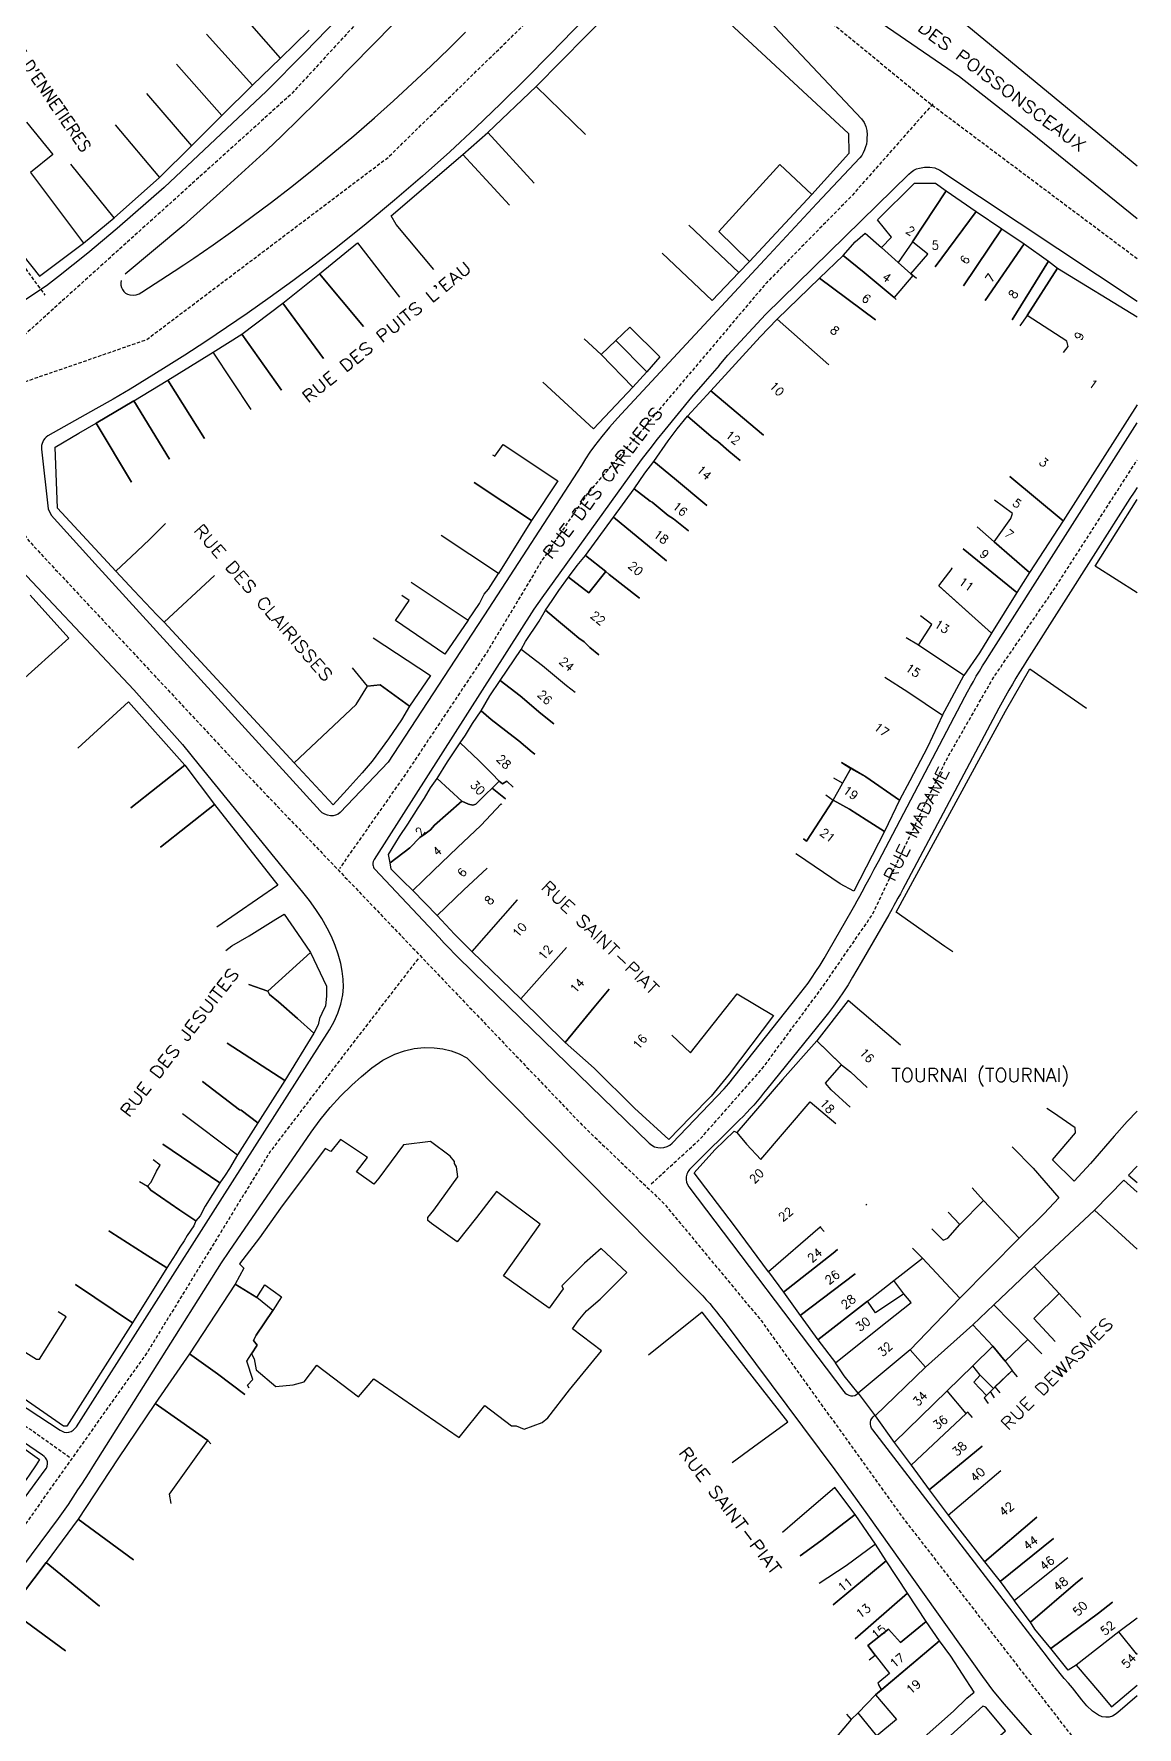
# Model space of a CAD drawing. Header units: millimetres. Extents: x 80000 to 81000, y 144000 to 145000.
# Drawn here: x 80839.4 to 81000, y 144167.6 to 144414 of the extents above; entities that cross this region are included whole.
import ezdxf
from ezdxf.enums import TextEntityAlignment as Align

# ---------------------------------------------------------------- set-up
doc = ezdxf.new("R2010")
doc.units = ezdxf.units.MM
doc.linetypes.add('DASHED', pattern=[0.75, 0.5, -0.25])
for name, color, linetype in [('W0001', 6, 'DASHED'), ('W0008', 7, 'CONTINUOUS'), ('W0100', 7, 'CONTINUOUS'), ('W0515', 5, 'CONTINUOUS'), ('W0980', 7, 'CONTINUOUS'), ('W0989', 7, 'CONTINUOUS'), ('W0991', 7, 'CONTINUOUS')]:
    doc.layers.add(name, color=color, linetype=linetype)
doc.styles.get("Standard").update_dxf_attribs({"font": 'romans.shx', "width": 0.85})

msp = doc.modelspace()

# ---------------------------------------------------------------- linework, layer by layer
at = {"layer": 'W0001', "flags": 128}
for points in [[(80560.5, 144363.22), (80574.65, 144338.83), (80598.43, 144318.77), (80668.55, 144301.53), (80700.65, 144296.91), (80710.27, 144296.91), (80719.1, 144298.74), (80739.37, 144307.15), (80777.93, 144326.84), (80799.04, 144342.83), (80823.23, 144358.19), (80855.83, 144369.47), (80890.98, 144395.99), (80927.7, 144431.83), (80984.25, 144491.86), (81000, 144508.78)], [(80897.86, 144474.52), (80918.62, 144446.77), (80896.52, 144426.46), (80876.82, 144405.14), (80851.42, 144382.21), (80825.56, 144358.85), (80838.68, 144340.2), (80870.08, 144306.57), (80919.25, 144255.16), (80931.12, 144243.79), (80945.31, 144226.68), (80965.8, 144198.17), (80999.99, 144154)], [(80861.33, 144467.5), (80812.78, 144424.67), (80810.45, 144420.46), (80810.45, 144417.92), (80841.05, 144375.92)], [(81000, 144381.23), (80969.88, 144403.77), (80931.07, 144435.57), (80919.21, 144447.44)], [(80970.26, 144403.77), (80958.35, 144390.28), (80946.06, 144377.75), (80927.54, 144355.86), (80919.96, 144347.03), (80913.42, 144337.42), (80905.43, 144324.09), (80893.52, 144306.24), (80883.9, 144292.5)], [(80929.28, 144246.62), (80936.45, 144253.2), (80945.48, 144263.44), (80954.27, 144275.35), (80961.47, 144285.8), (80972.13, 144308.15), (80979.12, 144320.35), (80988.12, 144333.46), (81000, 144351.95)], [(80622.91, 144236.92), (80644.86, 144249.41), (80658.18, 144256.41), (80679.62, 144267.52), (80695.82, 144271.81), (80712.81, 144276.76), (80722.47, 144278.59), (80730.05, 144249.08), (80739.46, 144236.59), (80761.82, 144237.59), (80799.75, 144235.97), (80805.41, 144234.47), (80844.76, 144206.79)], [(80895.35, 144279.39), (80884.9, 144265.86), (80873.82, 144251.33), (80856, 144222.23), (80820.78, 144172.57), (80804.16, 144150.63), (80788.59, 144129.73), (80778.72, 144118.45), (80752.95, 144087.31), (80751.12, 144085.69), (80714.72, 144037.48), (80705.27, 144025), (80697.69, 144017), (80690.32, 144006.97), (80687.87, 144003.27), (80686.81, 144000.37)]]:
    msp.add_lwpolyline(points, dxfattribs=at)
at = {"layer": 'W0008'}
for p, q in [((80945.82, 144381.11), (80953.4, 144389.26)), ((80939.16, 144365.7), (80940.43, 144367.21))]:
    msp.add_line(p, q, dxfattribs=at)
for points in [[(80936.87, 144426.04), (80920.7, 144441.72), (80920.32, 144442.03), (80919.89, 144442.26), (80919.43, 144442.4), (80918.94, 144442.45), (80918.45, 144442.4), (80917.98, 144442.26), (80917.55, 144442.03), (80917.17, 144441.71), (80891.82, 144415.49), (80885.66, 144409.23), (80883.14, 144406.67), (80880.6, 144404.13), (80878.05, 144401.6), (80875.47, 144399.09), (80873.38, 144397.1), (80871.26, 144395.14), (80869.13, 144393.19), (80866.98, 144391.26), (80861.25, 144386.14), (80852.74, 144379.01)], [(80879.86, 144439.97), (80890.26, 144426.96), (80890.57, 144426.52), (80890.82, 144426.05), (80890.99, 144425.53), (80891.04, 144424.98), (80891.03, 144424.71), (80890.99, 144424.43), (80890.92, 144424.16), (80890.82, 144423.9), (80890.7, 144423.65), (80890.56, 144423.41), (80890.4, 144423.18), (80890.21, 144422.97), (80878.88, 144411.26), (80873.3, 144405.64), (80858.42, 144391.63), (80851.54, 144385.65), (80847.27, 144382.06), (80843.04, 144378.66), (80841.26, 144377.32), (80829.73, 144369.71)], [(80934.45, 144431.52), (80914.63, 144411.07), (80911.05, 144407.43), (80907.41, 144403.83), (80903.73, 144400.29), (80899.97, 144396.81), (80895.97, 144393.25), (80891.91, 144389.75), (80887.79, 144386.33), (80883.62, 144382.97), (80880.38, 144380.47), (80877.11, 144378.03), (80873.8, 144375.63), (80870.46, 144373.28), (80867.46, 144371.22), (80864.44, 144369.21), (80861.39, 144367.23), (80858.32, 144365.28), (80855.89, 144363.77), (80853.43, 144362.27), (80850.96, 144360.81), (80848.47, 144359.39), (80841.45, 144355.47), (80841.21, 144355.3), (80841.01, 144355.09), (80840.85, 144354.85), (80840.72, 144354.6), (80840.62, 144354.34), (80840.55, 144354.07), (80840.53, 144353.79), (80840.53, 144353.52)], [(81000, 144387.05), (80984.49, 144399.61), (80974.17, 144407.69), (80947.15, 144426.24), (80946.3, 144426.82), (80945.44, 144427.4), (80944.59, 144427.98), (80943.76, 144428.59), (80943.12, 144429.08), (80942.49, 144429.58), (80941.86, 144430.09), (80941.25, 144430.62), (80940.61, 144431.2), (80939.98, 144431.79), (80939.37, 144432.39), (80938.77, 144433.01)], [(80936.91, 144426.05), (80959.88, 144401.61), (80960.26, 144401.09), (80960.51, 144400.51), (80960.64, 144399.89), (80960.69, 144399.27), (80960.68, 144398.83), (80960.65, 144398.38), (80960.59, 144397.94), (80960.49, 144397.51), (80960.34, 144397.08), (80960.15, 144396.66), (80959.91, 144396.27), (80959.62, 144395.92), (80953.4, 144389.26)], [(80852.14, 144378.09), (80852.08, 144377.75), (80852.09, 144377.4), (80852.17, 144377.06), (80852.32, 144376.75), (80852.53, 144376.47), (80852.78, 144376.24), (80853.08, 144376.07), (80853.41, 144375.97), (80853.88, 144375.93), (80854.34, 144376.01), (80854.77, 144376.16), (80855.16, 144376.38), (80859.83, 144379.42), (80861.27, 144380.37), (80862.7, 144381.33), (80864.13, 144382.3), (80865.54, 144383.29), (80868.38, 144385.32), (80871.2, 144387.37), (80874, 144389.47), (80876.77, 144391.6), (80879.88, 144394.07), (80882.95, 144396.59), (80885.99, 144399.15), (80888.99, 144401.75), (80891.76, 144404.22), (80894.49, 144406.74), (80897.19, 144409.28), (80899.87, 144411.85), (80902.26, 144414.19)], [(80940.43, 144367.21), (80945.89, 144373.12), (80966.76, 144393.56), (80967.11, 144393.86), (80967.49, 144394.11), (80967.9, 144394.31), (80968.34, 144394.43), (80969.06, 144394.55), (80969.81, 144394.58), (80970.57, 144394.45), (80971.28, 144394.12), (81000, 144375.05)], [(80945.82, 144381.11), (80925.52, 144359.32), (80924.35, 144358.04), (80923.21, 144356.73), (80922.1, 144355.4), (80921.04, 144354.02), (80920.37, 144353.09), (80919.73, 144352.12), (80919.12, 144351.15), (80918.5, 144350.18), (80905.65, 144330.41), (80890.98, 144307.97), (80884.02, 144300.68), (80883.71, 144300.43), (80883.35, 144300.27), (80882.97, 144300.2), (80882.59, 144300.19), (80882.17, 144300.26), (80881.77, 144300.41), (80881.41, 144300.63), (80881.1, 144300.91), (80848.35, 144336.85)], [(80939.16, 144365.7), (80937.15, 144363.4), (80935.16, 144361.08), (80933.19, 144358.74), (80931.26, 144356.37), (80930.15, 144354.99), (80929.06, 144353.6), (80927.98, 144352.19), (80926.93, 144350.76), (80913.35, 144331.92), (80912.21, 144330.23), (80888.94, 144293.81), (80888.89, 144293.72), (80888.85, 144293.63), (80888.82, 144293.54), (80888.8, 144293.44), (80888.78, 144293.35), (80888.77, 144293.25), (80888.77, 144293.15), (80888.78, 144293.05), (80888.81, 144292.89), (80888.86, 144292.73), (80888.93, 144292.57), (80889.04, 144292.44), (80898.43, 144282.46), (80899.17, 144281.67), (80899.92, 144280.89), (80900.67, 144280.11), (80901.43, 144279.34), (80901.9, 144278.86), (80902.39, 144278.39), (80902.87, 144277.92), (80903.36, 144277.45), (80929, 144252.53)], [(80929, 144252.53), (80929.36, 144252.24), (80929.77, 144252.03), (80930.22, 144251.9), (80930.68, 144251.86), (80931.14, 144251.9), (80931.58, 144252.04), (80931.98, 144252.26), (80932.33, 144252.55), (80939.9, 144260.45), (80940.56, 144261.22), (80950.54, 144273.78), (80951.07, 144274.46), (80951.6, 144275.15), (80952.12, 144275.85), (80952.62, 144276.56), (80953.26, 144277.51), (80953.87, 144278.47), (80954.47, 144279.44), (80955.04, 144280.43), (80958.52, 144286.5), (80958.89, 144287.16), (80959.26, 144287.81), (80959.62, 144288.47), (80959.98, 144289.12), (80960.58, 144290.22), (80961.17, 144291.33), (80961.75, 144292.43), (80962.34, 144293.54), (80974.92, 144317.48), (80975.33, 144318.24), (80975.74, 144318.99), (80976.16, 144319.74), (80976.59, 144320.49), (80977.05, 144321.25), (80977.51, 144322), (80977.99, 144322.75), (80978.46, 144323.5), (81000, 144357.39)], [(80840.53, 144353.52), (80841.49, 144344.87), (80841.94, 144343.93), (80848.35, 144336.85)], [(81000, 144347.97), (80999.57, 144347.3), (80998.96, 144346.34), (80983.94, 144322.77), (80983.4, 144321.92), (80982.87, 144321.07), (80982.36, 144320.21), (80981.85, 144319.35), (80981.34, 144318.48), (80980.84, 144317.6), (80980.35, 144316.73), (80979.88, 144315.84), (80966.25, 144290.16), (80965.9, 144289.51), (80965.55, 144288.85), (80965.19, 144288.2), (80964.84, 144287.55), (80964.59, 144287.11), (80964.35, 144286.66), (80964.1, 144286.22), (80963.85, 144285.78), (80959.85, 144278.85), (80959.22, 144277.76), (80958.59, 144276.68), (80957.95, 144275.6), (80957.27, 144274.55), (80956.56, 144273.52), (80955.83, 144272.5), (80955.07, 144271.51), (80954.3, 144270.53), (80946.11, 144260.4), (80945.64, 144259.82), (80945.17, 144259.24), (80944.69, 144258.67), (80944.2, 144258.1), (80943.7, 144257.54), (80943.19, 144256.99), (80942.68, 144256.45), (80942.15, 144255.92), (80935.12, 144249.01), (80934.98, 144248.87), (80934.86, 144248.72), (80934.74, 144248.56), (80934.63, 144248.39), (80934.54, 144248.21), (80934.46, 144248.03), (80934.4, 144247.84), (80934.37, 144247.64), (80934.36, 144247.25), (80934.42, 144246.88), (80934.55, 144246.52), (80934.75, 144246.19), (80957.3, 144216.42), (80957.5, 144216.19), (80957.74, 144216), (80958.02, 144215.86), (80958.32, 144215.79), (80958.61, 144215.79), (80958.89, 144215.85), (80959.15, 144215.97), (80959.38, 144216.15)], [(80834.5, 144339.2), (80853.98, 144318.52), (80861.06, 144310.56), (80863.51, 144307.57)], [(80822.59, 144224.32), (80843.27, 144210.8), (80843.55, 144210.63), (80843.86, 144210.51), (80844.19, 144210.45), (80844.53, 144210.48), (80844.87, 144210.59), (80845.16, 144210.77), (80845.41, 144211.01), (80845.62, 144211.29), (80866.89, 144244.65), (80882.44, 144269.04), (80883.12, 144270.23), (80883.69, 144271.48), (80884.12, 144272.78), (80884.4, 144274.12), (80884.5, 144275.27), (80884.46, 144276.43), (80884.32, 144277.57), (80884.1, 144278.69), (80883.74, 144280.03), (80883.28, 144281.33), (80882.73, 144282.6), (80882.12, 144283.83), (80881.34, 144285.22), (80880.47, 144286.55), (80879.54, 144287.84), (80878.56, 144289.09), (80863.55, 144307.54)], [(80820.79, 144168.09), (80843.02, 144197.92), (80843.76, 144198.94), (80844.47, 144199.98), (80845.16, 144201.03), (80845.85, 144202.08), (80846.4, 144202.92), (80846.94, 144203.76), (80847.47, 144204.6), (80848.01, 144205.45), (80866.76, 144235.12), (80867.87, 144236.8), (80869, 144238.47), (80879.79, 144254.13), (80881.12, 144255.96), (80882.55, 144257.72), (80884.07, 144259.39), (80885.69, 144260.98), (80887.12, 144262.26), (80888.61, 144263.51), (80890.21, 144264.62), (80891.96, 144265.51), (80893.35, 144265.99), (80894.78, 144266.31), (80896.24, 144266.45), (80897.71, 144266.43), (80898.95, 144266.28), (80900.16, 144265.98), (80901.34, 144265.55), (80902.45, 144264.98)], [(80902.45, 144264.98), (80935.74, 144231.4), (80936.27, 144230.86), (80936.79, 144230.32), (80937.3, 144229.77), (80937.8, 144229.21), (80938.3, 144228.61), (80938.79, 144228.01), (80939.26, 144227.39), (80939.73, 144226.78), (80956.02, 144205.02), (80958.39, 144201.76), (80960.74, 144198.45), (80977.51, 144174.94), (80978.96, 144172.95), (80980.59, 144170.97), (80999.86, 144148.99), (81000, 144148.84)], [(80821.09, 144180.92), (80820.84, 144180.65), (80821.54, 144180.12), (80821.71, 144180.01), (80821.9, 144179.93), (80822.1, 144179.88), (80822.3, 144179.88), (80822.51, 144179.93), (80822.7, 144180.02), (80822.86, 144180.15), (80823, 144180.31), (80841.09, 144205), (80841.26, 144205.27), (80841.37, 144205.56), (80841.42, 144205.88), (80841.4, 144206.19), (80841.3, 144206.49), (80841.13, 144206.75), (80840.92, 144206.97), (80840.69, 144207.15), (80816.2, 144223.87)], [(81000, 144172.15), (80997.2, 144169.71), (80996.81, 144169.42), (80996.39, 144169.19), (80995.92, 144169.04), (80995.43, 144169), (80994.89, 144169.09), (80994.38, 144169.32), (80993.93, 144169.61), (80993.51, 144169.92), (80992.67, 144170.68), (80991.94, 144171.53), (80991.27, 144172.42), (80990.57, 144173.29), (80989.99, 144173.97), (80989.4, 144174.67), (80988.82, 144175.36), (80988.25, 144176.07), (80987.71, 144176.74), (80987.18, 144177.43), (80986.66, 144178.12), (80986.13, 144178.8), (80961.51, 144210.85), (80961.35, 144211.09), (80961.24, 144211.36), (80961.18, 144211.65), (80961.18, 144211.94), (80961.25, 144212.23), (80961.38, 144212.5), (80961.56, 144212.74), (80961.78, 144212.93)]]:
    msp.add_lwpolyline(points, dxfattribs=at)
at = {"layer": 'W0100'}
for p, q in [((80875.31, 144410.42), (80868.72, 144417.95)), ((80864.58, 144413.94), (80871.25, 144406.48)), ((80879.52, 144414.5), (80875.31, 144410.42)), ((80866.79, 144402.07), (80860.17, 144409.58)), ((80875.31, 144410.42), (80871.25, 144406.48)), ((80871.25, 144406.48), (80866.79, 144402.07)), ((80855.83, 144405.28), (80862.35, 144397.66)), ((80866.79, 144402.07), (80862.35, 144397.66)), ((80851.25, 144400.75), (80857.71, 144393.07)), ((80862.35, 144397.66), (80857.71, 144393.07)), ((80851.11, 144387.21), (80844.8, 144394.99)), ((80838.93, 144393.77), (80846.64, 144383.53)), ((80857.71, 144393.07), (80851.11, 144387.21)), ((80846.64, 144383.53), (80851.11, 144387.21)), ((80834.26, 144386.21), (80840.26, 144378.72)), ((80840.26, 144378.72), (80846.64, 144383.53)), ((80922.67, 144335.71), (80919.74, 144338.05)), ((80920.19, 144332.62), (80917.24, 144334.89)), ((80974.77, 144320.62), (80968.19, 144325.01)), ((80971.66, 144314.83), (80974.77, 144320.62)), ((80869.58, 144257.35), (80869.36, 144257.39)), ((80941.38, 144240.5), (80935.53, 144248.24)), ((80960.68, 144243.63), (80960.52, 144243.51)), ((80974.19, 144229.97), (80974.19, 144229.97))]:
    msp.add_line(p, q, dxfattribs=at)
for points in [[(80912.53, 144406.29), (80930.71, 144424.8), (80957.98, 144399.47), (80958.05, 144396.56), (80952.65, 144390.57), (80948.01, 144394.94), (80939.14, 144385.21), (80943.57, 144380.84), (80942.02, 144379.23), (80934.77, 144386.11)], [(80912.25, 144392.26), (80905.49, 144399.62), (80912.53, 144406.29)], [(80912.53, 144406.29), (80919.7, 144399.31)], [(80838.37, 144401.12), (80842.18, 144396.4), (80838.93, 144393.77)], [(80908.64, 144389.02), (80901.88, 144396.39), (80905.49, 144399.62)], [(80905.49, 144399.62), (80912.25, 144392.26)], [(80897.65, 144379.69), (80892.15, 144386.23), (80891.42, 144387.51), (80901.88, 144396.39), (80908.64, 144389.02)], [(80943.57, 144380.84), (80939.14, 144385.21), (80948.01, 144394.94), (80952.65, 144390.57), (80943.57, 144380.84)], [(80962.22, 144386.92), (80967.6, 144392.26), (80970.66, 144392.25), (80972.2, 144391.12), (80967.33, 144383.71), (80965.22, 144380.71), (80962.79, 144382.87), (80964.26, 144384.36), (80962.22, 144386.92)], [(80967.91, 144378.35), (80967.37, 144378.79), (80967.05, 144379.07), (80969.53, 144381.93), (80967.33, 144383.71), (80972.2, 144391.12), (80976.57, 144388.11)], [(80976.57, 144388.11), (80970.6, 144380.08)], [(80970.6, 144380.08), (80976.57, 144388.11), (80980.32, 144385.59)], [(80934.77, 144386.11), (80942.02, 144379.23), (80938.14, 144375.18), (80930.89, 144382.07)], [(80960.43, 144384.98), (80962.79, 144382.87), (80965.22, 144380.71), (80967.05, 144379.07), (80967.37, 144378.79), (80964.66, 144375.62), (80960.25, 144379.23), (80957.23, 144381.71), (80958.95, 144383.69), (80960.43, 144384.98)], [(80974.74, 144377.3), (80980.32, 144385.59), (80983.58, 144383.4)], [(80980.32, 144385.59), (80974.74, 144377.3)], [(80887.43, 144371.37), (80881.01, 144379.04), (80886.54, 144383.56)], [(80886.54, 144383.56), (80892.67, 144375.66)], [(80961.94, 144372.36), (80953.79, 144378.41), (80957.23, 144381.71), (80960.25, 144379.23), (80964.66, 144375.62), (80964.94, 144375.33)], [(80983.58, 144383.4), (80977.9, 144375.17)], [(80977.9, 144375.17), (80983.58, 144383.4), (80987.09, 144380.89)], [(80981.79, 144372.34), (80987.09, 144380.89), (80988.39, 144379.87)], [(80987.09, 144380.89), (80981.79, 144372.34)], [(80988.39, 144379.87), (80984.01, 144372.99), (80982.93, 144371.49)], [(80989.29, 144367.62), (80989.97, 144368.48), (80989.77, 144369.25), (80984.01, 144372.99), (80988.39, 144379.87), (81000, 144372.81)], [(80881.58, 144366.72), (80875.65, 144374.77), (80881.01, 144379.04)], [(80881.01, 144379.04), (80887.43, 144371.37)], [(80955.13, 144365.79), (80947.61, 144372.44), (80953.79, 144378.41), (80961.94, 144372.36)], [(80875.46, 144362.1), (80869.68, 144370.26), (80875.65, 144374.77)], [(80875.65, 144374.77), (80881.58, 144366.72)], [(80945.61, 144355.57), (80937.95, 144362.02), (80945.16, 144369.9), (80947.61, 144372.44), (80955.13, 144365.79)], [(80865.52, 144367.64), (80869.68, 144370.26), (80875.46, 144362.1)], [(80919.53, 144369.61), (80922.01, 144367.33), (80926.62, 144362.55), (80920.87, 144356.51)], [(80924.12, 144369.34), (80926.15, 144371.31), (80930.53, 144366.98), (80928.66, 144364.77), (80924.12, 144369.34)], [(80864.26, 144355.11), (80858.93, 144363.57), (80865.52, 144367.64)], [(80871.04, 144359.3), (80865.52, 144367.64)], [(80922.01, 144367.33), (80926.62, 144362.55), (80928.66, 144364.77), (80924.12, 144369.34), (80922.01, 144367.33)], [(80859.19, 144352.06), (80853.96, 144360.59), (80858.93, 144363.57)], [(80858.93, 144363.57), (80864.26, 144355.11)], [(80920.87, 144356.51), (80913.5, 144363.27)], [(80942.21, 144351.89), (80940.58, 144353.24), (80938.97, 144354.65), (80938.35, 144355.1), (80934.58, 144358.36), (80937.95, 144362.02), (80945.61, 144355.57)], [(80853.65, 144348.74), (80848.51, 144357.32), (80853.96, 144360.59), (80848.51, 144357.32)], [(80848.51, 144357.32), (80853.96, 144360.59), (80859.19, 144352.06)], [(81000, 144359.99), (80995.31, 144352.63), (80989.24, 144343.12), (80981.49, 144349.56)], [(80851.38, 144335.78), (80842.86, 144344.93), (80842.51, 144353.83), (80845.96, 144355.86), (80848.51, 144357.32), (80853.65, 144348.74)], [(80937.39, 144345.35), (80932.65, 144349.28), (80929.67, 144351.74), (80931.74, 144354.75), (80933.07, 144356.49), (80934.58, 144358.36)], [(80934.58, 144358.36), (80938.35, 144355.1), (80938.97, 144354.65), (80940.58, 144353.24), (80942.21, 144351.89)], [(80907.71, 144354.22), (80915.67, 144348.94), (80911.85, 144343.15), (80903.53, 144348.69)], [(80906.19, 144352.72), (80906.54, 144352.53), (80907.71, 144354.22)], [(80934.72, 144341.65), (80932.5, 144343.41), (80931.77, 144343.9), (80929.44, 144345.82), (80929.14, 144345.95), (80926.8, 144347.76), (80928.36, 144350.03), (80929.67, 144351.74)], [(80929.67, 144351.74), (80932.65, 144349.28), (80937.39, 144345.35)], [(80903.53, 144348.69), (80911.85, 144343.15), (80907.06, 144335.43), (80898.72, 144340.95)], [(80931.51, 144337.3), (80923.77, 144343.66), (80926.8, 144347.76), (80929.14, 144345.95), (80929.44, 144345.82), (80931.77, 144343.9), (80932.5, 144343.41), (80934.72, 144341.65)], [(80981.49, 144349.56), (80989.24, 144343.12), (80984.35, 144335.6)], [(80984.35, 144335.6), (80979.2, 144340.03), (80981.62, 144343.43), (80981.86, 144344.16), (80979.25, 144346.09)], [(81000, 144332.65), (80993.87, 144336.52), (81000, 144346.19)], [(80858.57, 144342.74), (80856.29, 144340.42), (80854.41, 144338.62), (80851.38, 144335.78)], [(80865.72, 144335.15), (80858.38, 144328.35), (80857.31, 144329.45), (80854.03, 144332.92), (80851.38, 144335.78), (80854.41, 144338.62), (80856.29, 144340.42), (80858.57, 144342.74)], [(80919.74, 144338.05), (80923.77, 144343.66), (80931.51, 144337.3)], [(80907.06, 144335.43), (80898.72, 144340.95)], [(80976.72, 144342.21), (80979.2, 144340.03), (80984.35, 144335.6), (80982.51, 144332.69)], [(80917.24, 144334.89), (80918.5, 144336.62), (80919.74, 144338.05), (80922.67, 144335.71), (80920.19, 144332.62)], [(80974.69, 144339.03), (80982.51, 144332.69), (80978.78, 144326.74)], [(80982.51, 144332.69), (80974.69, 144339.03)], [(80865.72, 144335.15), (80858.38, 144328.35), (80877.34, 144307.91), (80886.36, 144316.39), (80887.98, 144319.04), (80885.81, 144321.72)], [(80894.34, 144334.19), (80902.66, 144328.64), (80904.3, 144331.08), (80904.95, 144332.45), (80905.6, 144333.17), (80907.06, 144335.43)], [(80921.64, 144323.63), (80920.37, 144324.69), (80919.5, 144325.51), (80918.73, 144326.03), (80917.8, 144326.81), (80916.96, 144327.53), (80915.78, 144328.52), (80913.91, 144330.09), (80914.86, 144331.5), (80915.84, 144332.96), (80917.24, 144334.89), (80920.19, 144332.62), (80922.67, 144335.71), (80923.15, 144335.32), (80927.58, 144331.85)], [(80927.58, 144331.85), (80923.15, 144335.32), (80922.67, 144335.71)], [(80978.78, 144326.74), (80971.15, 144333.64), (80973.07, 144336.19), (80972.96, 144336.28)], [(80894.34, 144334.19), (80902.66, 144328.64), (80899.23, 144323.72), (80892.04, 144328.62), (80894.06, 144331.53), (80892.98, 144332.23)], [(80971.25, 144333.55), (80978.78, 144326.74)], [(80838.88, 144332.3), (80844.51, 144326.05), (80837.1, 144319.34)], [(80910.37, 144324.4), (80910.98, 144325.53), (80912.98, 144328.52), (80913.91, 144330.09), (80915.78, 144328.52), (80916.96, 144327.53), (80917.8, 144326.81), (80918.73, 144326.03), (80919.5, 144325.51), (80920.37, 144324.69), (80921.64, 144323.63)], [(80968.19, 144325.01), (80970.11, 144328.03), (80968.48, 144329.26)], [(80888.8, 144326.06), (80897.18, 144320.61), (80894.12, 144316.16), (80889.85, 144319.25), (80887.98, 144319.04), (80885.81, 144321.72)], [(80968.19, 144325.01), (80966.39, 144326.08)], [(80978.78, 144326.74), (80977.07, 144323.88), (80974.77, 144320.62)], [(80915.11, 144313.55), (80913.2, 144315.05), (80910.21, 144317.62), (80907.32, 144319.87), (80910.37, 144324.4)], [(80918.21, 144318.14), (80916.97, 144319.1), (80913.44, 144322), (80910.37, 144324.4)], [(80963.28, 144320.37), (80966.65, 144318.2), (80971.66, 144314.83), (80969.48, 144310.17), (80966.9, 144305.27), (80965.41, 144302.45), (80960.5, 144305.84), (80956.99, 144307.96)], [(80963.28, 144320.37), (80966.65, 144318.2), (80971.66, 144314.83)], [(80973.19, 144280.38), (80972.02, 144281.17), (80964.95, 144286.16), (80977.24, 144308.8), (80980.83, 144315.41), (80984.38, 144321.58)], [(80984.38, 144321.58), (80992.64, 144315.85)], [(80894.12, 144316.16), (80892.93, 144314.17), (80891.03, 144311.38), (80888.68, 144308.12), (80887.23, 144306.43), (80885.03, 144304.02), (80883, 144301.8), (80877.34, 144307.91), (80886.36, 144316.39), (80887.98, 144319.04), (80889.85, 144319.25), (80894.12, 144316.16)], [(80912.33, 144309.13), (80911.93, 144309.46), (80910, 144311.1), (80909.18, 144311.73), (80905.98, 144314.21), (80904.54, 144315.45), (80905.77, 144317.63), (80907.32, 144319.87)], [(80907.32, 144319.87), (80910.21, 144317.62), (80913.2, 144315.05), (80915.11, 144313.55)], [(80845.81, 144310.03), (80853.21, 144316.75)], [(80853.21, 144316.75), (80861.41, 144307.56), (80853.56, 144301.34)], [(80909.19, 144304.35), (80908.29, 144305.2), (80907.65, 144304.85), (80907.16, 144305.23), (80906.06, 144306.34), (80904.18, 144308.25), (80901.46, 144310.79), (80902.27, 144311.93), (80903.27, 144313.6), (80904.54, 144315.45)], [(80904.54, 144315.45), (80905.98, 144314.21), (80909.18, 144311.73), (80910, 144311.1), (80911.93, 144309.46), (80912.33, 144309.13)], [(80904.18, 144308.25), (80906.06, 144306.34), (80907.16, 144305.23), (80906.12, 144304.19), (80905.23, 144303.32), (80903.74, 144301.87), (80903.3, 144301.71), (80902.68, 144301.88), (80901.72, 144302.32), (80898.11, 144305.59), (80899.63, 144308.03), (80901.46, 144310.79), (80904.18, 144308.25)], [(80956.98, 144307.94), (80958.34, 144307.08), (80957.1, 144304.91), (80955.85, 144305.64)], [(80853.56, 144301.34), (80861.41, 144307.56)], [(80861.41, 144307.56), (80865.71, 144301.82), (80857.87, 144295.61)], [(80891.06, 144294.53), (80892.67, 144297.19), (80893.86, 144298.98), (80895.34, 144301.34), (80896.3, 144302.74), (80897.15, 144304.24), (80898.11, 144305.59), (80901.72, 144302.32), (80897.73, 144298.82), (80897.14, 144298.14), (80896.37, 144297.58), (80895.59, 144297.02), (80894.13, 144295.53), (80891.3, 144293.34), (80891.06, 144294.53)], [(80963.23, 144297.91), (80960.56, 144299.62), (80958.15, 144301.16), (80955.74, 144302.46), (80958.34, 144307.08), (80960.5, 144305.84), (80965.41, 144302.45), (80963.23, 144297.91)], [(80891.43, 144292.42), (80891.3, 144293.34), (80894.13, 144295.53), (80895.59, 144297.02), (80896.37, 144297.58), (80897.14, 144298.14), (80897.73, 144298.82), (80901.72, 144302.32), (80902.68, 144301.88), (80903.3, 144301.71), (80903.74, 144301.87), (80905.23, 144303.32), (80906.12, 144304.19), (80908.07, 144302.67)], [(80908.07, 144302.67), (80906.12, 144304.19), (80907.16, 144305.23), (80907.65, 144304.85), (80908.29, 144305.2), (80909.19, 144304.35)], [(80954.67, 144303.24), (80955.74, 144302.46), (80951.89, 144296.47), (80951.42, 144296.81)], [(80857.87, 144295.61), (80865.71, 144301.82)], [(80865.71, 144301.82), (80874.93, 144290.09), (80866.04, 144283.98)], [(80907.56, 144301.85), (80907.46, 144301.91), (80904.49, 144298.79), (80901.11, 144295.55), (80897.6, 144292.21), (80894.57, 144289.33), (80893.06, 144290.75), (80891.43, 144292.42)], [(80907.56, 144301.85), (80907.46, 144301.91), (80904.49, 144298.79), (80901.11, 144295.55), (80897.6, 144292.21), (80894.57, 144289.33), (80898.15, 144285.68)], [(80951.42, 144296.81), (80951.89, 144296.47), (80955.74, 144302.46), (80958.15, 144301.16), (80960.56, 144299.62), (80963.23, 144297.91), (80958.76, 144289.2)], [(80958.76, 144289.2), (80956.79, 144290.3), (80950.58, 144294.49), (80950.32, 144294.66)], [(80903.15, 144280.42), (80900.65, 144282.95), (80898.15, 144285.68), (80902, 144289.4), (80905.41, 144292.55)], [(80898.15, 144285.68), (80902, 144289.4), (80905.41, 144292.55)], [(80867.37, 144280.59), (80868.23, 144281.24), (80870.79, 144282.74), (80874.65, 144285.16), (80875.86, 144285.88)], [(80875.86, 144285.88), (80877.78, 144283.08), (80879.68, 144280.31), (80873.5, 144274.69), (80870.74, 144275.66)], [(80909.76, 144287.98), (80903.15, 144280.42)], [(80903.15, 144280.42), (80909.8, 144287.94)], [(80916.96, 144281.02), (80910.29, 144273.56), (80903.15, 144280.42)], [(80923.14, 144274.95), (80920.98, 144272.34), (80916.74, 144267.21), (80910.29, 144273.56), (80916.96, 144281.02)], [(80879.68, 144280.31), (80882.01, 144275.4), (80882.02, 144273.95), (80881.86, 144272.54), (80881.34, 144271.44), (80880.99, 144270.71), (80880.79, 144269.77), (80880.2, 144268.54), (80877.79, 144270.7), (80875.06, 144273.12), (80873.75, 144274.17), (80873.5, 144274.69), (80879.68, 144280.31)], [(80870.74, 144275.66), (80873.5, 144274.69), (80873.75, 144274.17), (80875.06, 144273.12), (80877.79, 144270.7), (80880.2, 144268.54)], [(80947.08, 144271.11), (80940.63, 144262.58), (80938, 144259.41), (80935.01, 144256.35), (80931.85, 144253.1), (80926.86, 144257.65), (80920.98, 144263.44), (80916.74, 144267.21), (80920.98, 144272.34), (80923.14, 144274.95)], [(80932.28, 144268.28), (80935.01, 144265.71), (80941.77, 144274.28), (80947.08, 144271.11)], [(80965.58, 144266.83), (80957.95, 144273.31), (80953.36, 144267.43)], [(80957.95, 144273.31), (80953.36, 144267.43), (80954.87, 144266), (80956.95, 144263.96), (80958.3, 144262.95), (80960.73, 144260.66)], [(80965.58, 144266.83), (80957.95, 144273.31)], [(80880.2, 144268.54), (80875.95, 144261.65), (80867.57, 144267.11)], [(80867.57, 144267.11), (80875.95, 144261.65)], [(80958.23, 144257.8), (80955.48, 144260.33), (80954.66, 144261.26), (80956.95, 144263.96), (80954.87, 144266), (80953.36, 144267.43), (80948.4, 144261.83), (80941.72, 144254.1), (80943.15, 144252.38), (80945.22, 144250.19), (80952.42, 144258.56), (80956.13, 144255.41)], [(80953.36, 144267.43), (80948.4, 144261.83), (80941.72, 144254.1), (80943.15, 144252.38), (80945.22, 144250.19), (80952.42, 144258.56), (80956.13, 144255.41)], [(80958.23, 144257.8), (80955.48, 144260.33), (80954.66, 144261.26), (80956.95, 144263.96), (80954.87, 144266), (80953.36, 144267.43)], [(80953.36, 144267.43), (80956.95, 144263.96), (80958.3, 144262.95), (80960.73, 144260.66)], [(80869.36, 144257.39), (80863.98, 144261.51)], [(80863.98, 144261.51), (80869.36, 144257.39), (80869.58, 144257.35), (80872.02, 144255.52), (80869.07, 144250.86)], [(80875.95, 144261.65), (80872.02, 144255.52), (80869.58, 144257.35)], [(80935.53, 144248.24), (80938.55, 144251.59), (80941.33, 144254.31), (80941.72, 144254.1), (80943.15, 144252.38), (80945.22, 144250.19), (80952.42, 144258.56), (80956.13, 144255.41)], [(80861.05, 144256.87), (80869.07, 144250.86)], [(81000, 144257.2), (80998.55, 144255.69), (80996.68, 144253.59), (80993.2, 144249.61), (80990.83, 144247.03), (80987.68, 144250.14), (80991.03, 144254.05), (80990.99, 144254.77), (80987.82, 144256.94), (80986.88, 144257.61)], [(80858.22, 144252.39), (80866.5, 144246.78), (80864.37, 144243.36), (80863.63, 144241.98), (80863.02, 144241.23), (80860.69, 144242.81), (80856.47, 144245.71), (80855.98, 144246.28), (80856.5, 144246.86), (80857.29, 144248.45), (80857.83, 144249.34), (80856.79, 144250.11)], [(80869.07, 144250.86), (80867.91, 144248.85), (80867.27, 144247.91), (80866.5, 144246.78), (80858.22, 144252.39)], [(80884.07, 144253.07), (80882.66, 144251.35), (80881.83, 144251.79), (80875.33, 144243.08), (80872.26, 144238.78), (80869.35, 144235.01), (80870, 144234.36), (80868.72, 144232.05), (80871.86, 144230.11), (80873.05, 144231.92), (80875.46, 144230.18), (80874.22, 144228.21), (80871.8, 144224.6), (80871.38, 144223.82), (80871.94, 144223.16), (80871.1, 144221.87), (80871.51, 144221.16), (80871.8, 144219.58), (80874.65, 144217.16), (80877.18, 144217.4), (80878.78, 144217.81), (80880.62, 144220.24), (80886.7, 144215.65), (80888.9, 144218.27), (80894.56, 144214.37), (80901.35, 144209.7), (80905.05, 144214.36), (80908.95, 144211.43), (80909.63, 144211.43), (80910.78, 144210.92), (80913.43, 144211.91), (80914.23, 144212.58), (80917.4, 144216.67), (80922.06, 144222.34), (80917.8, 144225.53), (80918.67, 144226.7), (80919.87, 144228.16), (80921.83, 144229.84), (80925.71, 144233.73), (80922, 144237.21), (80919.56, 144235.1), (80916.28, 144231.78), (80916.48, 144231.35), (80914.42, 144228.54), (80907.79, 144233.25), (80913.12, 144240.77), (80906.74, 144245.52), (80903.86, 144241.71), (80901.04, 144238.18), (80897.28, 144240.88), (80896.79, 144241.3), (80896.79, 144241.72), (80897.66, 144242.78), (80901.15, 144247.67), (80900.92, 144249.09), (80900.67, 144249.6), (80900.67, 144249.88), (80900.01, 144250.67), (80897.16, 144252.78), (80893.25, 144252.3), (80889.62, 144247.45), (80888.89, 144246.59), (80886.41, 144248.38), (80887.98, 144250.45), (80884.07, 144253.07)], [(80981.81, 144252), (80984.86, 144248.89), (80988.59, 144244.6)], [(81000, 144249.2), (80998.76, 144247.89), (81000, 144246.82)], [(80854.82, 144246.98), (80855.98, 144246.28), (80856.47, 144245.71), (80860.69, 144242.81), (80863.02, 144241.23), (80862.71, 144240.5), (80861.72, 144239.1), (80861.3, 144238.35), (80860.7, 144237.41), (80860.09, 144236.45)], [(80998.05, 144247.18), (80993.81, 144242.79), (81000, 144237.1)], [(81000, 144245.42), (80998.05, 144247.18)], [(80970.11, 144240.08), (80971.76, 144238.41), (80972.44, 144238.73), (80974.2, 144240.7), (80977.65, 144244.2), (80982.84, 144238.74), (80974.19, 144229.97)], [(80988.59, 144244.6), (80986.47, 144242.29), (80982.84, 144238.74), (80977.65, 144244.2), (80976.01, 144246.07)], [(80970.11, 144240.08), (80971.76, 144238.41), (80972.44, 144238.73), (80974.2, 144240.7), (80972.51, 144242.52)], [(81000, 144237.1), (80993.81, 144242.79), (80985.02, 144234.6), (80988.64, 144230.65), (80991.79, 144227.24)], [(80850.35, 144239.78), (80850.63, 144239.6), (80855.49, 144236.48), (80858.8, 144234.42)], [(80860.09, 144236.45), (80858.8, 144234.42), (80855.49, 144236.48), (80850.63, 144239.6), (80850.35, 144239.78)], [(80953.96, 144240.38), (80953.89, 144240.32), (80946.37, 144233.83), (80941.38, 144240.5)], [(80954.46, 144239.71), (80953.89, 144240.32), (80946.37, 144233.83), (80948.53, 144230.87), (80955.75, 144236.54), (80956.38, 144237.08)], [(80843.73, 144211.37), (80818.12, 144229.1), (80824.13, 144237.11)], [(80956.38, 144237.08), (80955.75, 144236.54), (80948.53, 144230.87), (80950.98, 144227.49), (80958.96, 144233.52)], [(80958.96, 144233.52), (80950.98, 144227.49), (80953.55, 144223.95), (80960.74, 144229.55), (80963.66, 144231.83), (80964.58, 144232.55), (80968.77, 144235.81), (80967.32, 144237.25)], [(80974.19, 144229.97), (80968.77, 144235.81), (80967.32, 144237.25)], [(80858.8, 144234.42), (80853.81, 144226.41), (80845.51, 144232)], [(80974.19, 144229.97), (80966.96, 144222.48), (80959.38, 144216.15), (80957.36, 144218.67), (80956.09, 144220.57), (80962.44, 144225.66), (80967.1, 144229.38), (80966.06, 144230.6), (80964.58, 144232.55), (80968.77, 144235.81), (80974.19, 144229.97)], [(80986.12, 144221.89), (80984.09, 144223.96), (80979.14, 144229.04), (80985.02, 144234.6), (80988.64, 144230.65)], [(80829.35, 144233.49), (80826.48, 144229.41), (80839.82, 144221.13), (80840.24, 144221.13)], [(80845.51, 144232), (80853.81, 144226.41), (80844.25, 144211.38), (80843.73, 144211.37)], [(80868.72, 144232.05), (80862.09, 144221.88), (80866.14, 144218.96), (80870.16, 144215.96)], [(80870.78, 144216.9), (80870.53, 144217.33), (80871.31, 144218.18), (80870.42, 144220.83), (80871.1, 144221.87), (80871.94, 144223.16), (80871.38, 144223.82), (80871.8, 144224.6), (80874.22, 144228.21), (80871.86, 144230.11), (80868.72, 144232.05)], [(80956.09, 144220.57), (80962.44, 144225.66), (80967.1, 144229.38), (80966.06, 144230.6), (80961.93, 144227.88), (80960.74, 144229.55), (80953.55, 144223.95), (80956.09, 144220.57)], [(80984.09, 144223.96), (80980.8, 144220.83), (80979.02, 144223.01), (80976.07, 144226.13), (80979.14, 144229.04), (80984.09, 144223.96)], [(80988.64, 144230.65), (80984.95, 144227.03), (80988.05, 144223.71)], [(80840.24, 144221.13), (80844.11, 144227.27), (80842.97, 144228)], [(80941.07, 144206.09), (80944.19, 144208.37), (80949.15, 144211.99), (80936.68, 144227.95), (80928.87, 144221.71)], [(80961.85, 144212.89), (80964.64, 144209.01), (80972.34, 144216.51), (80976.08, 144220.15), (80979.02, 144223.01), (80976.07, 144226.13), (80969.22, 144219.93), (80961.85, 144212.89)], [(80862.09, 144221.88), (80857.09, 144214.66), (80860.81, 144212.05), (80864.76, 144209.28), (80865.21, 144208.82)], [(80870.16, 144215.96), (80866.14, 144218.96), (80862.09, 144221.88)], [(80966.96, 144222.48), (80959.38, 144216.15), (80961.85, 144212.89), (80969.22, 144219.93), (80966.96, 144222.48)], [(80981.82, 144219.46), (80979.08, 144216.86), (80977.16, 144218.77), (80976.08, 144220.15), (80979.02, 144223.01), (80980.8, 144220.83), (80981.82, 144219.46)], [(80982.59, 144218.55), (80981.82, 144219.46), (80979.31, 144217.08), (80980.02, 144216.22)], [(80979.08, 144216.86), (80978.64, 144216.39), (80978.09, 144215.84), (80976.21, 144217.75), (80977.16, 144218.77), (80979.08, 144216.86)], [(80859.42, 144200.12), (80859.19, 144201.45), (80864.76, 144209.28), (80860.81, 144212.05), (80857.09, 144214.66), (80851.66, 144206.6), (80845.87, 144197.82)], [(80967.12, 144205.71), (80975.1, 144213.19), (80972.34, 144216.51), (80964.64, 144209.01), (80967.12, 144205.71)], [(80979.22, 144215.5), (80978.64, 144216.39), (80977.73, 144215.47), (80978.33, 144214.69)], [(80840.24, 144206.53), (80839.75, 144205.73), (80838.76, 144204.25), (80837.72, 144202.76), (80837.38, 144202.54), (80828.39, 144209.14), (80831.14, 144213.04), (80840.24, 144206.53)], [(80976.06, 144212.64), (80975.37, 144213.41), (80975.1, 144213.19), (80967.12, 144205.71), (80969.71, 144202.09), (80977.46, 144208.44)], [(80977.46, 144208.44), (80969.71, 144202.09), (80972.52, 144198.43)], [(80972.52, 144198.43), (80980.14, 144204.93)], [(80956.01, 144202.43), (80950.2, 144197.46), (80948.41, 144195.9)], [(80950.96, 144192.48), (80953.98, 144194.68), (80958.96, 144198.5), (80956.01, 144202.43)], [(80853.95, 144191.92), (80845.87, 144197.82), (80841.23, 144191.53)], [(80845.87, 144197.82), (80853.95, 144191.92)], [(80961.92, 144194.21), (80958.96, 144198.5), (80953.98, 144194.68), (80950.96, 144192.48)], [(80972.52, 144198.43), (80977.78, 144191.61), (80985.38, 144198.14)], [(80985.38, 144198.14), (80977.78, 144191.61)], [(80977.78, 144191.61), (80980.06, 144188.76), (80987.85, 144195.03)], [(80987.85, 144195.03), (80980.06, 144188.76), (80982.1, 144186.02), (80985.12, 144188.44), (80989.92, 144192.27)], [(80961.92, 144194.21), (80957.67, 144191.05), (80953.73, 144188.45)], [(80955.74, 144185.37), (80963.48, 144191.79), (80961.92, 144194.21)], [(80992.07, 144189.3), (80991.03, 144188.49), (80984.49, 144182.83), (80982.1, 144186.02), (80985.12, 144188.44), (80989.92, 144192.27)], [(80848.97, 144185.18), (80841.23, 144191.53), (80835.97, 144184.58), (80841.23, 144191.53)], [(80841.23, 144191.53), (80835.97, 144184.58), (80844.03, 144178.67)], [(80841.23, 144191.53), (80848.97, 144185.18)], [(80963.48, 144191.79), (80955.74, 144185.37)], [(80958.98, 144180.43), (80966.57, 144187.08), (80963.48, 144191.79)], [(80966.57, 144187.08), (80958.98, 144180.43)], [(80961.01, 144177.37), (80961.85, 144178.03), (80960.81, 144179.47), (80963.81, 144181.84), (80965.55, 144179.87), (80969.31, 144182.94), (80966.57, 144187.08)], [(80987.46, 144179), (80985.13, 144181.84), (80984.49, 144182.83), (80991.03, 144188.49), (80992.07, 144189.3)], [(80844.03, 144178.67), (80835.97, 144184.58), (80831.72, 144179.22), (80827.32, 144173.7)], [(80996.41, 144185.78), (80994.36, 144184.17), (80987.46, 144179)], [(80991.11, 144176.6), (80989.98, 144175.85), (80987.46, 144179), (80994.36, 144184.17), (80996.41, 144185.78)], [(80971.26, 144180.13), (80969.31, 144182.94), (80965.55, 144179.87), (80963.81, 144181.84), (80960.81, 144179.47), (80961.85, 144178.03), (80963.94, 144175.39), (80962.26, 144173.95), (80962.81, 144173.02), (80971.26, 144180.13)], [(81000, 144183.43), (80997.32, 144181.43), (80991.11, 144176.6)], [(80959.41, 144169.63), (80958.38, 144168.67), (80956.23, 144166.18), (80958.79, 144163.53), (80962.17, 144160.04), (80973.28, 144169.89), (80975.23, 144171.79), (80976.26, 144172.66), (80972.87, 144177.88), (80971.26, 144180.13), (80961.94, 144172.29), (80964.96, 144168.66), (80962.12, 144166.32), (80959.41, 144169.63)], [(81000, 144178.15), (80999.92, 144178.25), (80997.32, 144181.43), (80991.11, 144176.6), (80994.51, 144172.63), (80996.29, 144170.54), (81000, 144173.69)], [(81000, 144178.15), (80999.92, 144178.25), (81000, 144178.32)], [(80957.72, 144169.47), (80958.38, 144168.67), (80959.41, 144169.63), (80961.94, 144172.29), (80962.81, 144173.02), (80962.42, 144173.68)], [(80980.82, 144167.02), (80977.97, 144170.46), (80977.52, 144170.63), (80967.02, 144161.08), (80964.07, 144158.04), (80960.73, 144154.59), (80963.93, 144151.09), (80968.11, 144156), (80970.99, 144158.49), (80980.82, 144167.02)]]:
    msp.add_lwpolyline(points, dxfattribs=at)
at = {"layer": 'W0515'}
msp.add_lwpolyline([(80956.33, 144453.34), (80944.26, 144440.81), (80994.29, 144399.5), (81000, 144394.78)], dxfattribs=at)

# ---------------------------------------------------------------- texts
at = {"layer": 'W0980'}
msp.add_text('TOURNAI (TOURNAI)', height=2, dxfattribs=at).set_placement((80977.18, 144262.31), align=Align.MIDDLE)
at = {"layer": 'W0989'}
for s, rotation, width, p in [('QUAI DES POISSONSCEAUX', 323.0146, 1.2, (80977.17, 144408.6)), ("RUELLE D'ENNETIERES", 304.6158, 0.96, (80840.1, 144407.34)), ("RUE DES PUITS L'EAU", 39.0498, 1.2, (80890.77, 144370.57)), ('RUE DES CARLIERS', 52.7526, 1.2, (80922.21, 144348.64)), ('RUE DES CLAIRISSES', 310.9986, 1.2, (80872.84, 144331.18)), ('RUE MADAME', 63.3345, 1.2, (80967.9, 144298.99)), ('RUE SAINT-PIAT', 315.9998, 1.2, (80921.83, 144282.45)), ('RUE DES JESUITES', 52.3702, 1.2, (80860.64, 144267.21)), ('RUE DEWASMES', 44.9836, 1.2, (80988.31, 144218.99)), ('RUE SAINT-PIAT', 307.4449, 1.2, (80940.74, 144199.07))]:
    msp.add_text(s, height=1.75, rotation=rotation, dxfattribs=dict(at, width=width)).set_placement(p, align=Align.MIDDLE)
at = {"layer": 'W0991'}
for s, rotation, p in [('2', 324.2039, (80967.02, 144385.3)), ('5', 359.9112, (80970.64, 144383.21)), ('6', 57.4086, (80974.93, 144381.09)), ('4', 324.2917, (80963.58, 144378.52)), ('7', 56.4648, (80978.61, 144378.45)), ('6', 324.6173, (80960.58, 144375.44)), ('8', 57.9049, (80981.98, 144376.09)), ('8', 318.5566, (80955.99, 144370.8)), ('9', 63.2736, (80991.56, 144370)), ('10', 314.8787, (80947.57, 144362.31)), ('1', 324.2688, (80993.62, 144362.99)), ('12', 321.7817, (80941.19, 144355.21)), ('3', 318.7109, (80986.42, 144351.62)), ('14', 317.8086, (80936.98, 144350.11)), ('16', 320.3071, (80933.48, 144344.82)), ('5', 322.5983, (80982.54, 144345.65)), ('18', 322.9233, (80930.73, 144340.76)), ('7', 319.7997, (80981.36, 144341.19)), ('9', 316.3113, (80977.77, 144338.24)), ('20', 318.7402, (80927.01, 144336.17)), ('11', 323.7124, (80975.14, 144333.86)), ('22', 321.1412, (80921.54, 144328.95)), ('13', 327.493, (80971.6, 144327.7)), ('24', 318.9435, (80916.99, 144322.25)), ('15', 325.5057, (80967.4, 144321.33)), ('26', 315.5132, (80913.8, 144317.42)), ('17', 324.024, (80962.8, 144312.7)), ('28', 315.6585, (80907.83, 144308.04)), ('30', 314.5816, (80904.02, 144304.26)), ('19', 325.9454, (80958.32, 144303.51)), ('2', 50.5327, (80895.64, 144297.9)), ('21', 322.5939, (80954.94, 144297.34)), ('4', 41.2826, (80898.11, 144295.03)), ('6', 48.0898, (80901.76, 144291.94)), ('8', 48.6827, (80905.71, 144287.9)), ('10', 48.1994, (80910.13, 144283.57)), ('12', 49.6885, (80913.87, 144280.31)), ('14', 46.9643, (80918.5, 144275.48)), ('16', 49.8294, (80927.63, 144267.31)), ('16', 313.8712, (80960.68, 144265.31)), ('18', 312.5274, (80954.91, 144257.92)), ('20', 44.743, (80944.61, 144247.77)), ('22', 39.037, (80948.86, 144242.21)), ('24', 39.8764, (80953.08, 144236.25)), ('26', 37.3297, (80955.63, 144233.04)), ('28', 38.8295, (80957.97, 144229.47)), ('30', 37.9743, (80960.1, 144226.23)), ('32', 42.2286, (80963.32, 144222.58)), ('34', 45.9226, (80968.41, 144215.39)), ('36', 38.4337, (80971.35, 144211.94)), ('38', 42.3188, (80974.14, 144208.09)), ('40', 41.957, (80976.78, 144204.32)), ('42', 38.085, (80981, 144199.31)), ('44', 38.102, (80984.49, 144194.37)), ('46', 40.0239, (80986.89, 144191.43)), ('11', 36.8032, (80957.51, 144188.32)), ('48', 38.1244, (80988.87, 144188.4)), ('13', 37.3999, (80960.14, 144184.48)), ('50', 45.0534, (80991.71, 144184.85)), ('15', 37.5213, (80962.41, 144181.43)), ('52', 39.2678, (80995.72, 144182)), ('17', 39.0311, (80965.09, 144177.27)), ('54', 45.6799, (80998.78, 144177.22)), ('19', 40.7485, (80967.45, 144173.45))]:
    msp.add_text(s, height=1.25, rotation=rotation, dxfattribs=at).set_placement(p, align=Align.MIDDLE)

doc.saveas('drawing.dxf')
